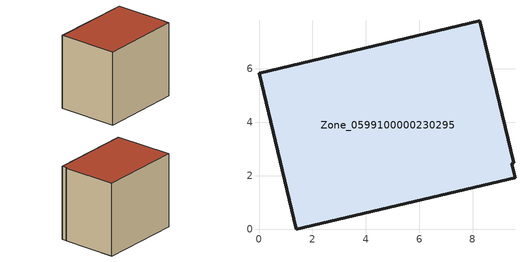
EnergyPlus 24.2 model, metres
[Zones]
Zone_0599100000230295
 floor ground (C_G): 9.54,2.5 9.46,2.45 9.58,1.93 1.4,0 0,5.84 8.27,7.8 z0
 wall outside (C_F): 9.54,2.5 8.27,7.8 0,5.84 1.4,0 9.58,1.93 9.46,2.45 9.54,2.5 z0:7.51
 roof outside (C_R): 9.46,2.45 9.54,2.5 8.27,7.8 0,5.84 1.4,0 9.58,1.93 z7.51
[BUILDING]
Pand.0599100000230295: North Axis=0; Terrain=City; Loads Convergence Tolerance Value=0.04; Temperature Convergence Tolerance Value=0.4; Solar Distribution=FullExterior; Maximum Number of Warmup Days=25; Minimum Number of Warmup Days=1
[Site:Location]
Rotterdam.The.Hague.AP_ZH_NLD Design_Conditions: Latitude=51.96; Longitude=4.45; Time Zone=1; Elevation=-4.5
[SITE:GROUNDTEMPERATURE:BUILDINGSURFACE]
18, 18, 18, 18, 18, 18, 18, 18, 18, 18, 18, 18
[MATERIAL] Thermal Absorptance=0.9; Solar Absorptance=0.7; Visible Absorptance=0.7
Name | Roughness | Thickness | Conductivity | Density | Specific Heat
G.TI.1965-1974 | MediumSmooth | 0.15 | 0.882353 | 540 | 1210
F.TI.1965-1974 | Rough | 0.3 | 0.697674 | 1920 | 840
R.TI.1965-1974 | MediumRough | 0.2 | 0.232558 | 1500 | 1000
[CONSTRUCTION]
C_G: G.TI.1965-1974
C_F: F.TI.1965-1974
C_R: R.TI.1965-1974
[ZONE]
Zone_0599100000230295: Type=1; Multiplier=1; Ceiling Height=Autocalculate; Volume=Autocalculate; Floor Area=autocalculate; Part of Total Floor Area=Yes
[ZONEINFILTRATION:DESIGNFLOWRATE]
Infil_Zone_0599100000230295: Zone or ZoneList or Space or SpaceList=Zone_0599100000230295; Schedule=AlwaysOn; Design Flow Rate Calculation Method=Flow/Area; Flow Rate per Floor Area=0.003; Constant Term Coefficient=1; Temperature Term Coefficient=0; Velocity Term Coefficient=0; Velocity Squared Term Coefficient=0
[HVACTEMPLATE:ZONE:IDEALLOADSAIRSYSTEM]
Zone_0599100000230295: Maximum Heating Supply Air Temperature=50; Minimum Cooling Supply Air Temperature=13; Maximum Heating Supply Air Humidity Ratio=0.0156; Minimum Cooling Supply Air Humidity Ratio=0.0077; Heating Limit=NoLimit; Cooling Limit=NoLimit; Dehumidification Control Type=ConstantSensibleHeatRatio; Cooling Sensible Heat Ratio=0.7; Dehumidification Setpoint=60; Humidification Control Type=None; Humidification Setpoint=30; Outdoor Air Method=None; Outdoor Air Flow Rate per Person=0.00944; Outdoor Air Flow Rate per Zone Floor Area=0; Outdoor Air Flow Rate per Zone=0; Demand Controlled Ventilation Type=None; Outdoor Air Economizer Type=NoEconomizer; Heat Recovery Type=None; Sensible Heat Recovery Effectiveness=0.7; Latent Heat Recovery Effectiveness=0.65
[ZONECONTROL:THERMOSTAT]
ThermostatControl_Zone_0599100000230295: Zone or ZoneList=Zone_0599100000230295; Control Type Schedule=DualSetpointControlType; Control 1=Thermostat_Zone_0599100000230295; Temperature Difference Between Cutout And Setpoint=0
[THERMOSTATSETPOINT:DUALSETPOINT]
Thermostat_Zone_0599100000230295: Heating Setpoint Temperature Schedule=HeatingSetpoint_Zone_0599100000230295; Cooling Setpoint Temperature Schedule=CoolingSetpoint_Zone_0599100000230295
[SCHEDULE:COMPACT]
HeatingSetpoint_Zone_0599100000230295: Through: 12/31, For: AllDays, Until: 24:00, 21
CoolingSetpoint_Zone_0599100000230295: Through: 12/31, For: AllDays, Until: 24:00, 24
DualSetpointControlType: Through: 12/31, For: AllDays, Until: 24:00, 4
AlwaysOn: Through: 12/31, For: AllDays, Until: 24:00, 1
